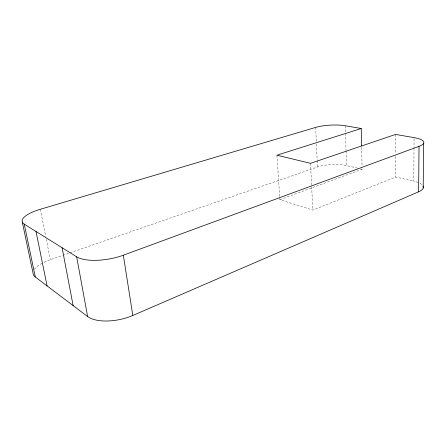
<?xml version="1.0" encoding="UTF-8"?>
<svg xmlns="http://www.w3.org/2000/svg" width="446" height="446" viewBox="0 0 446 446"><rect width="100%" height="100%" fill="white"/><g stroke="black" fill="none" stroke-linecap="round" stroke-linejoin="round"><path stroke-width="0.33" stroke-dasharray="2.23 1.67" d="M418.164 182.542A23.566 7.549 -0.3 0 0 413.804 181.221L414.005 149.388M414.011 148.696L414.072 138.316M276.921 155.202L279.893 199.696L312.819 210.077L395.725 177.023L413.804 181.221M279.893 199.696L362.113 169.218L362.068 167.144M44.087 262.22A29.118 11.027 -11.8 0 1 50.331 259.656L62.178 255.547M62.836 255.324L69.414 253.038M70.072 252.81L317.468 166.999A20.973 6.311 -2.5 0 1 346.47 165.583L357.553 168.159M360.808 168.911L362.113 169.218M40.324 209.274L45.737 236.508M46.278 239.229L50.331 259.656M310.522 163.331L312.819 210.077M315.668 127.405L316.298 141.298M316.426 144.075L317.151 160.053M317.184 160.75L317.468 166.999M345.276 125.755L345.483 132.624M345.505 133.309L346.018 150.475M346.04 151.161L346.47 165.583M361.639 147.135L362.057 166.458M395.574 134.43L395.641 153.664M395.652 156.412L395.725 177.023M34.398 269.412A29.118 11.027 -11.8 0 1 42.844 262.845M419.909 183.334A23.566 7.549 -0.3 0 1 422.379 185.112"/><path stroke-width="0.67" d="M22.3 222.058L33.311 274.48A29.118 11.027 -11.8 0 0 35.306 277.011L87.617 316.543A32.742 14.707 -11.3 0 0 132.802 315.484L418.621 191.791L419.023 146.344A24.134 6.283 -1.3 0 0 414.078 137.624L395.574 134.43L310.522 163.331L276.921 155.202L361.238 128.509L361.606 145.758M423.193 188.061L423.7 143.16M361.238 128.509L345.276 125.755A21.43 5.229 -3 0 0 315.668 127.405L40.324 209.274A29.971 9.282 -10.4 0 0 24.257 224.165L76.662 256.818A33.84 12.482 -9.9 0 0 123.336 255.207L419.023 146.344M24.257 224.165L35.306 277.011M36.003 231.485L47.098 285.998M62.105 247.747L73.144 305.633M76.662 256.818L87.617 316.543M123.336 255.207L132.802 315.484M423.053 186.077A23.566 7.549 -0.3 0 1 418.621 191.791"/></g></svg>
